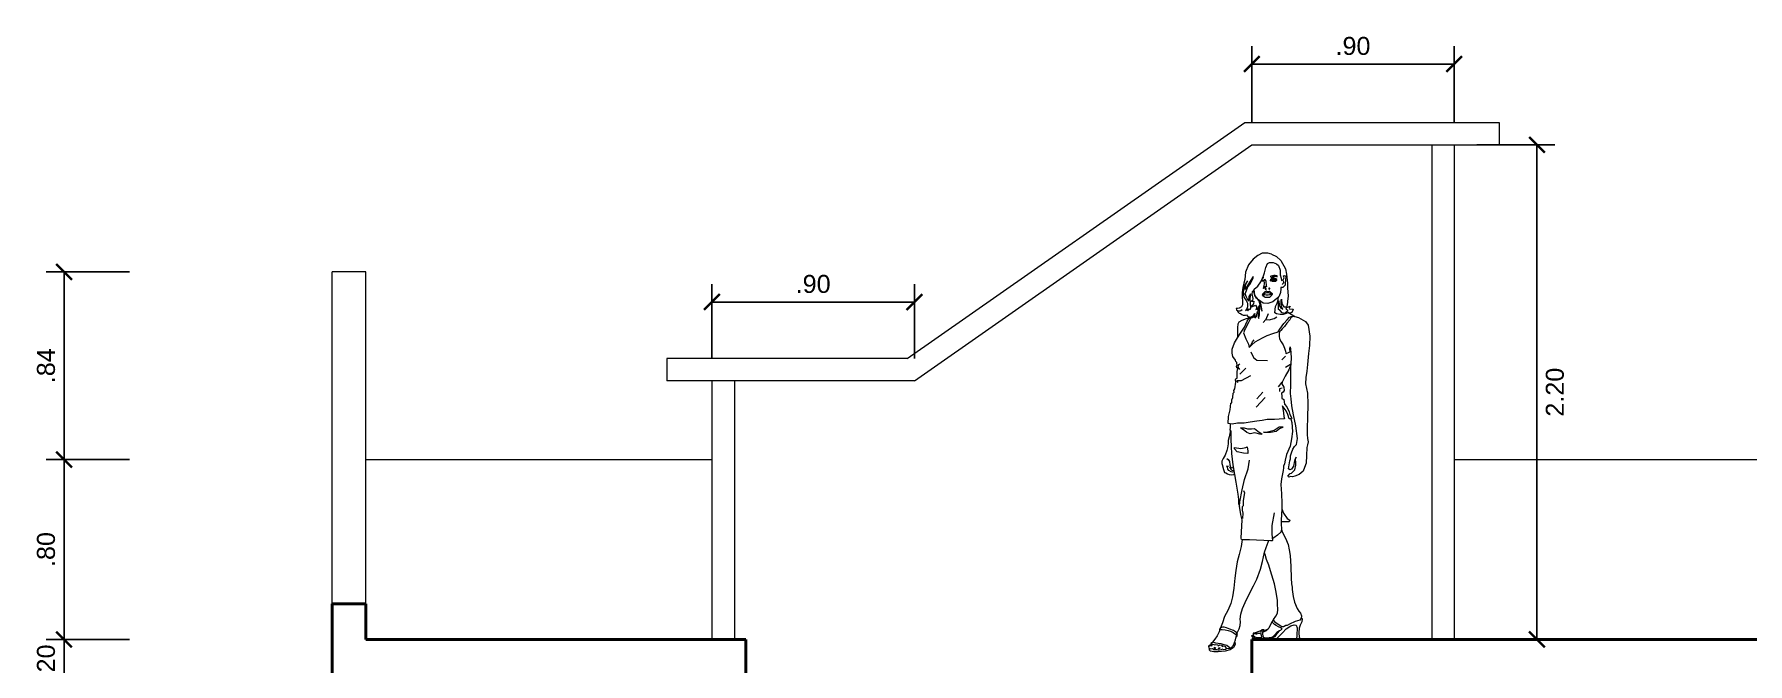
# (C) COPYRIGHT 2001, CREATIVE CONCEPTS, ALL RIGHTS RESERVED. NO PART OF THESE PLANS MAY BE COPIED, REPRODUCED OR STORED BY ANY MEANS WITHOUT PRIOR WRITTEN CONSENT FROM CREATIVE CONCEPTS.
# Model space of a CAD drawing. Header units: millimetres. Extents: x 107 to 309, y 11 to 70.
# Drawn here: x 209.84 to 217.45, y 20.02 to 22.83 of the extents above; entities that cross this region are included whole.
import ezdxf

# ---------------------------------------------------------------- set-up
doc = ezdxf.new("R2010")
doc.units = ezdxf.units.MM
doc.header["$PDMODE"] = 32
doc.linetypes.add('HIDDEN2', pattern=[4.7625, 3.175, -1.5875])
doc.layers.get('0').update_dxf_attribs({"lineweight": 0})
doc.layers.get('Defpoints').update_dxf_attribs({"color": 167, "lineweight": 0})
for name, color, linetype, lineweight in [('A-Dims', 22, 'Continuous', 0), ('A-Stair', 53, 'Continuous', 0), ('linea fachada', 181, 'Continuous', 40), ('muros bajos', 223, 'HIDDEN2', 18)]:
    doc.layers.add(name, color=color, linetype=linetype, lineweight=lineweight)
doc.styles.add('ejes', font='swissel.ttf')
doc.dimstyles.new('DIM50', dxfattribs={"dimtxt": 0.08, "dimasz": 0.07, "dimexe": 0.08, "dimexo": 0.1, "dimgap": 0.04, "dimtad": 2, "dimzin": 4, "dimdsep": 46, "dimtxsty": 'ejes', "dimblk": 'ARCHTICK', "dimcen": 0.05, "dimadec": 0, "dimazin": 0, "dimtfac": 1, "dimtix": 1, "dimtmove": 0, "dimatfit": 3, "dimfxl": 0.08, "dimarcsym": 0})

# ---------------------------------------------------------------- blocks, each defined once
blk = doc.blocks.new('_ArchTick')
at = {"color": 0, "linetype": 'ByBlock', "const_width": 0.15}
blk.add_lwpolyline([(-0.5, -0.5), (0.5, 0.5)], dxfattribs=at)
blk = doc.blocks.new('*D329')
at = {"layer": 'A-Dims', "color": 0, "lineweight": -2}
for p, q in [((210.2599, 20.133), (209.8891, 20.133)), ((209.9691, 20.133), (209.9691, 19.933)), ((210.2599, 19.933), (209.8891, 19.933))]:
    blk.add_line(p, q, dxfattribs=at)
at = {"layer": 'Defpoints', "color": 0}
for p in [(210.3599, 20.133), (209.9691, 19.933), (210.3599, 19.933)]:
    blk.add_point(p, dxfattribs=at)
at = {"layer": 'A-Dims', "color": 0, "lineweight": -2, "xscale": 0.07, "yscale": 0.07, "zscale": 0.07}
for p, rotation in [((209.9691, 20.133), 270), ((209.9691, 19.933), 90)]:
    blk.add_blockref('_ArchTick', p, dxfattribs=dict(at, rotation=rotation))
at = {"layer": 'A-Dims', "color": 0, "insert": (209.8891, 20.033), "char_height": 0.08, "attachment_point": 5, "rotation": 90, "style": 'ejes'}
blk.add_mtext('.20', dxfattribs=at)
blk = doc.blocks.new('*D330')
at = {"layer": 'A-Dims', "color": 0, "lineweight": -2}
for p, q in [((210.2599, 20.933), (209.8891, 20.933)), ((209.9691, 20.933), (209.9691, 20.133)), ((210.2599, 20.133), (209.8891, 20.133))]:
    blk.add_line(p, q, dxfattribs=at)
at = {"layer": 'Defpoints', "color": 0}
for p in [(210.3599, 20.933), (209.9691, 20.133), (210.3599, 20.133)]:
    blk.add_point(p, dxfattribs=at)
at = {"layer": 'A-Dims', "color": 0, "lineweight": -2, "xscale": 0.07, "yscale": 0.07, "zscale": 0.07}
for p, rotation in [((209.9691, 20.933), 90), ((209.9691, 20.133), 270)]:
    blk.add_blockref('_ArchTick', p, dxfattribs=dict(at, rotation=rotation))
at = {"layer": 'A-Dims', "color": 0, "insert": (209.8891, 20.533), "char_height": 0.08, "attachment_point": 5, "rotation": 90, "style": 'ejes'}
blk.add_mtext('.80', dxfattribs=at)
blk = doc.blocks.new('*D331')
at = {"layer": 'A-Dims', "color": 0, "lineweight": -2}
for p, q in [((210.2599, 21.7681), (209.8891, 21.7681)), ((209.9691, 21.7681), (209.9691, 20.933)), ((210.2599, 20.933), (209.8891, 20.933))]:
    blk.add_line(p, q, dxfattribs=at)
at = {"layer": 'Defpoints', "color": 0}
for p in [(210.3599, 21.7681), (209.9691, 20.933), (210.3599, 20.933)]:
    blk.add_point(p, dxfattribs=at)
at = {"layer": 'A-Dims', "color": 0, "lineweight": -2, "xscale": 0.07, "yscale": 0.07, "zscale": 0.07}
for p, rotation in [((209.9691, 21.7681), 90), ((209.9691, 20.933), 270)]:
    blk.add_blockref('_ArchTick', p, dxfattribs=dict(at, rotation=rotation))
at = {"layer": 'A-Dims', "color": 0, "insert": (209.8891, 21.3506), "char_height": 0.08, "attachment_point": 5, "rotation": 90, "style": 'ejes'}
blk.add_mtext('.84', dxfattribs=at)
blk = doc.blocks.new('*D332')
at = {"layer": 'A-Dims', "color": 0, "lineweight": -2}
for p, q in [((216.2495, 22.333), (216.5973, 22.333)), ((216.5173, 22.333), (216.5173, 20.133)), ((216.2495, 20.133), (216.5973, 20.133))]:
    blk.add_line(p, q, dxfattribs=at)
at = {"layer": 'Defpoints', "color": 0}
for p in [(216.1495, 22.333), (216.1495, 20.133), (216.5173, 20.133)]:
    blk.add_point(p, dxfattribs=at)
at = {"layer": 'A-Dims', "color": 0, "lineweight": -2, "xscale": 0.07, "yscale": 0.07, "zscale": 0.07}
for p, rotation in [((216.5173, 22.333), 90), ((216.5173, 20.133), 270)]:
    blk.add_blockref('_ArchTick', p, dxfattribs=dict(at, rotation=rotation))
at = {"layer": 'A-Dims', "color": 0, "insert": (216.5973, 21.233), "char_height": 0.08, "attachment_point": 5, "rotation": 90, "style": 'ejes'}
blk.add_mtext('2.20', dxfattribs=at)
blk = doc.blocks.new('*D333')
at = {"layer": 'A-Dims', "color": 0, "lineweight": -2}
for p, q in [((212.8495, 21.383), (212.8495, 21.7141)), ((213.7495, 21.383), (213.7495, 21.7141)), ((212.8495, 21.6341), (213.7495, 21.6341))]:
    blk.add_line(p, q, dxfattribs=at)
at = {"layer": 'Defpoints', "color": 0}
for p in [(213.7495, 21.6341), (212.8495, 21.283), (213.7495, 21.283)]:
    blk.add_point(p, dxfattribs=at)
at = {"layer": 'A-Dims', "color": 0, "lineweight": -2, "xscale": 0.07, "yscale": 0.07, "zscale": 0.07, "rotation": 180}
blk.add_blockref('_ArchTick', (212.8495, 21.6341), dxfattribs=at)
at = {"layer": 'A-Dims', "color": 0, "lineweight": -2, "xscale": 0.07, "yscale": 0.07, "zscale": 0.07}
blk.add_blockref('_ArchTick', (213.7495, 21.6341), dxfattribs=at)
at = {"layer": 'A-Dims', "color": 0, "insert": (213.2995, 21.7141), "char_height": 0.08, "attachment_point": 5, "style": 'ejes'}
blk.add_mtext('.90', dxfattribs=at)
blk = doc.blocks.new('*D334')
at = {"layer": 'A-Dims', "color": 0, "lineweight": -2}
for p, q in [((215.2495, 22.433), (215.2495, 22.7728)), ((216.1495, 22.433), (216.1495, 22.7728)), ((215.2495, 22.6928), (216.1495, 22.6928))]:
    blk.add_line(p, q, dxfattribs=at)
at = {"layer": 'Defpoints', "color": 0}
for p in [(216.1495, 22.6928), (215.2495, 22.333), (216.1495, 22.333)]:
    blk.add_point(p, dxfattribs=at)
at = {"layer": 'A-Dims', "color": 0, "lineweight": -2, "xscale": 0.07, "yscale": 0.07, "zscale": 0.07, "rotation": 180}
blk.add_blockref('_ArchTick', (215.2495, 22.6928), dxfattribs=at)
at = {"layer": 'A-Dims', "color": 0, "lineweight": -2, "xscale": 0.07, "yscale": 0.07, "zscale": 0.07}
blk.add_blockref('_ArchTick', (216.1495, 22.6928), dxfattribs=at)
at = {"layer": 'A-Dims', "color": 0, "insert": (215.6995, 22.7728), "char_height": 0.08, "attachment_point": 5, "style": 'ejes'}
blk.add_mtext('.90', dxfattribs=at)
blk = doc.blocks.new('A$C50AA44B7')
for points in [[(0.2804, 1.7687), (0.2627, 1.7736), (0.2381, 1.773), (0.2191, 1.7632), (0.1989, 1.7473), (0.1775, 1.7209), (0.1646, 1.6885), (0.1615, 1.656), (0.1566, 1.6403), (0.1527, 1.6222), (0.1494, 1.5977), (0.1494, 1.5791), (0.1505, 1.5589), (0.1505, 1.5437), (0.1456, 1.5341), (0.1364, 1.5284), (0.1288, 1.5277), (0.1219, 1.5277), (0.1235, 1.5208), (0.1296, 1.5174), (0.1402, 1.5166), (0.1497, 1.5212), (0.1429, 1.517), (0.1334, 1.5151), (0.1284, 1.5143), (0.1353, 1.5064), (0.1425, 1.5044), (0.1471, 1.5003), (0.1543, 1.4976), (0.1638, 1.4968), (0.1692, 1.4984), (0.1726, 1.4926), (0.1764, 1.4915), (0.1852, 1.4892), (0.192, 1.4915), (0.2016, 1.4976), (0.2057, 1.5044), (0.2038, 1.4961), (0.197, 1.49), (0.2023, 1.4907), (0.2069, 1.4953), (0.2069, 1.4869), (0.205, 1.4843), (0.2137, 1.4919), (0.216, 1.5067), (0.2172, 1.514), (0.2198, 1.501), (0.2198, 1.4885), (0.2229, 1.4824), (0.224, 1.4892), (0.2263, 1.4995), (0.2256, 1.5117), (0.2256, 1.5242), (0.2263, 1.5338), (0.2309, 1.5395), (0.2317, 1.5334), (0.2324, 1.5254), (0.2366, 1.5166), (0.2385, 1.5166), (0.2347, 1.533), (0.2339, 1.5421), (0.2305, 1.5513), (0.2263, 1.5627)], [(0.2804, 1.7687), (0.3024, 1.7583), (0.3214, 1.74), (0.3414, 1.7037), (0.3464, 1.6801), (0.3504, 1.6395), (0.3508, 1.6198), (0.3541, 1.5824), (0.3528, 1.5715), (0.3506, 1.5578), (0.3491, 1.5418), (0.3469, 1.5359), (0.3524, 1.5329), (0.3625, 1.537), (0.358, 1.5285), (0.3591, 1.5255), (0.3758, 1.524), (0.3747, 1.5192), (0.3703, 1.5099), (0.3606, 1.5062), (0.3517, 1.5077), (0.3443, 1.5055), (0.3316, 1.4999), (0.3179, 1.501), (0.3016, 1.504), (0.2952, 1.5084), (0.2978, 1.5355), (0.3049, 1.5511), (0.309, 1.566), (0.3099, 1.5744), (0.3144, 1.5811)], [(0.2733, 1.6518), (0.274, 1.6509), (0.2768, 1.6511), (0.2824, 1.6493), (0.2901, 1.6491), (0.2985, 1.6494), (0.3032, 1.6525), (0.3029, 1.6568), (0.2995, 1.6598), (0.2935, 1.6616), (0.2851, 1.6614), (0.2782, 1.6584), (0.2759, 1.6555), (0.2747, 1.6533), (0.2733, 1.6518)], [(0.3319, 1.6509), (0.3334, 1.645), (0.3329, 1.6402), (0.3302, 1.6381), (0.328, 1.6359), (0.3268, 1.6341)], [(0.352, 1.5103), (0.3746, 1.498), (0.3835, 1.4915), (0.4001, 1.4876), (0.4312, 1.4699), (0.4421, 1.4532), (0.4498, 1.404), (0.4481, 1.3622), (0.4446, 1.3273), (0.4402, 1.2777), (0.4368, 1.2481), (0.4324, 1.2202), (0.4307, 1.1914), (0.439, 1.1506), (0.4408, 1.0996), (0.439, 1.0418), (0.4379, 0.9944), (0.4385, 0.9664), (0.439, 0.9481), (0.443, 0.9345), (0.4399, 0.9213), (0.4373, 0.9084), (0.4351, 0.8732), (0.434, 0.8388), (0.4269, 0.8194), (0.4202, 0.803), (0.4034, 0.7888), (0.3836, 0.7817), (0.3724, 0.778), (0.3646, 0.7791), (0.3564, 0.7769), (0.3527, 0.7817), (0.3627, 0.7933), (0.3683, 0.7951), (0.3833, 0.8093), (0.3885, 0.8302), (0.3885, 0.844), (0.3864, 0.8541), (0.3891, 0.8659), (0.384, 0.8551), (0.3825, 0.8501), (0.3777, 0.8261), (0.3687, 0.8127), (0.3616, 0.8089), (0.3557, 0.8142), (0.3575, 0.8317), (0.3613, 0.8489), (0.3635, 0.8582), (0.3635, 0.8723), (0.3687, 0.8854), (0.3739, 0.9014), (0.3818, 0.9137), (0.3915, 0.9223), (0.396, 0.9484), (0.3876, 1.0053), (0.3781, 1.0539), (0.3707, 1.094), (0.3675, 1.1251), (0.3643, 1.1486), (0.3656, 1.1883), (0.3659, 1.2198), (0.3653, 1.2483), (0.3649, 1.2752), (0.3607, 1.2667), (0.3571, 1.2542), (0.341, 1.226), (0.3275, 1.1988), (0.3256, 1.1926), (0.3348, 1.1765), (0.3361, 1.163), (0.3311, 1.1555), (0.3236, 1.1502), (0.3252, 1.1368), (0.3256, 1.1263), (0.3305, 1.125), (0.3338, 1.1227), (0.3357, 1.1115), (0.338, 1.1017), (0.3479, 1.0892), (0.3577, 1.0673), (0.3609, 1.0557), (0.3698, 1.039), (0.369, 1.0356), (0.3585, 1.0356), (0.3524, 1.0551), (0.3452, 1.0724), (0.3315, 1.0903), (0.3276, 1.0939), (0.3299, 1.0819), (0.3325, 1.0633), (0.3347, 1.0473), (0.337, 1.0369), (0.3354, 1.0358), (0.3134, 1.0352), (0.2923, 1.0331), (0.2598, 1.0331), (0.2377, 1.029), (0.2138, 1.0261), (0.1842, 1.0215), (0.158, 1.0168), (0.1278, 1.0168), (0.1051, 1.0133), (0.0876, 1.0151), (0.0888, 1.0465), (0.0952, 1.0761), (0.0987, 1.1057), (0.1039, 1.1069), (0.1033, 1.1203), (0.108, 1.1319), (0.1086, 1.1511), (0.1144, 1.1551), (0.1121, 1.1627), (0.1161, 1.1697), (0.1214, 1.1993), (0.1202, 1.2109), (0.1214, 1.2144), (0.1266, 1.2167), (0.1272, 1.2464), (0.1307, 1.2603), (0.1249, 1.2638), (0.1243, 1.2685), (0.1272, 1.2731), (0.1254, 1.2865), (0.1214, 1.2911), (0.1202, 1.2975), (0.108, 1.3132), (0.1051, 1.328), (0.1055, 1.3462), (0.1145, 1.3738), (0.1283, 1.3973), (0.1425, 1.4168), (0.1591, 1.4448), (0.1709, 1.4711), (0.179, 1.4833), (0.1847, 1.4865), (0.1928, 1.4878), (0.2037, 1.4898)], [(0.1847, 1.4865), (0.1676, 1.4817), (0.1483, 1.4741), (0.1346, 1.4665), (0.1302, 1.457), (0.1285, 1.4421), (0.1283, 1.4192), (0.1285, 1.4021), (0.128, 1.3965)], [(0.1944, 1.4856), (0.1861, 1.4828), (0.1768, 1.4652), (0.1623, 1.4362), (0.1578, 1.4293), (0.1588, 1.4244), (0.1557, 1.4189), (0.1657, 1.392), (0.1771, 1.3692), (0.1799, 1.3533), (0.1906, 1.3643), (0.2068, 1.3785), (0.2227, 1.3882), (0.24, 1.3971), (0.2607, 1.4068), (0.2853, 1.4158), (0.3095, 1.4234), (0.316, 1.4355), (0.335, 1.4607), (0.3489, 1.4766), (0.3599, 1.488), (0.3666, 1.4921), (0.3816, 1.4933)], [(0.2648, 1.5034), (0.2548, 1.4787), (0.243, 1.4654)], [(0.2548, 1.478), (0.27, 1.4761), (0.2921, 1.482), (0.3039, 1.4897)], [(0.3835, 1.4912), (0.3785, 1.491), (0.3715, 1.4896), (0.3663, 1.4856), (0.3614, 1.477), (0.3482, 1.4626), (0.3372, 1.4477), (0.3274, 1.4367), (0.3206, 1.4291), (0.3147, 1.4227), (0.3134, 1.4155), (0.3135, 1.4045), (0.3148, 1.3917), (0.3229, 1.3791), (0.3309, 1.3652), (0.337, 1.3503), (0.3418, 1.3375), (0.3432, 1.3289), (0.345, 1.3276), (0.3552, 1.3319), (0.3646, 1.3353)], [(0.186, 1.3593), (0.1946, 1.3782), (0.202, 1.3881)], [(0.1878, 1.334), (0.1996, 1.3087), (0.214, 1.2977), (0.2621, 1.296)], [(0.3424, 1.3146), (0.3255, 1.2985)], [(0.3624, 1.3364), (0.361, 1.3459), (0.3629, 1.3563), (0.3639, 1.3459), (0.366, 1.331), (0.3674, 1.3056), (0.3662, 1.2841), (0.3649, 1.2752)], [(0.1312, 1.1984), (0.1259, 1.2067), (0.1463, 1.2074), (0.188, 1.2286)], [(0.1389, 1.2562), (0.131, 1.2658), (0.1339, 1.2778), (0.1393, 1.2803)], [(0.166, 1.2619), (0.1388, 1.2347)], [(0.3643, 1.2783), (0.3424, 1.2648)], [(0.2417, 1.1552), (0.2145, 1.1257)], [(0.3258, 1.1987), (0.3099, 1.1794)], [(0.3265, 1.1726), (0.3159, 1.1704), (0.3159, 1.1583)], [(0.2516, 1.1318), (0.2122, 1.0886)], [(0.0958, 1.0139), (0.0964, 0.9981), (0.0948, 0.9881), (0.0996, 0.9797), (0.0993, 0.9452), (0.0999, 0.9123), (0.1019, 0.8827), (0.1081, 0.8311), (0.1154, 0.7883), (0.1209, 0.755), (0.1298, 0.7008), (0.1324, 0.6776), (0.1336, 0.6602), (0.1376, 0.648)], [(0.3659, 1.0359), (0.3698, 1.0203), (0.3727, 0.9805), (0.3691, 0.9469), (0.3629, 0.9151), (0.347, 0.8779), (0.3403, 0.8523), (0.3372, 0.8362), (0.3329, 0.8262), (0.3329, 0.8187), (0.3311, 0.8061), (0.3276, 0.7843), (0.3246, 0.7699), (0.3207, 0.7438), (0.324, 0.7032), (0.3261, 0.6614), (0.3261, 0.6361), (0.333, 0.616), (0.3488, 0.5933), (0.361, 0.5855), (0.3584, 0.5785), (0.3287, 0.5776), (0.3243, 0.5776)], [(0.0967, 0.9866), (0.0915, 0.9565), (0.087, 0.9392), (0.0864, 0.9257), (0.0845, 0.9077), (0.0806, 0.8949), (0.0736, 0.8744), (0.0646, 0.8596), (0.0582, 0.8481), (0.0588, 0.8378), (0.0603, 0.833), (0.0661, 0.8103), (0.0688, 0.8015), (0.0714, 0.7972), (0.0763, 0.7959), (0.0841, 0.7919), (0.0921, 0.789), (0.1021, 0.7872), (0.1126, 0.7892), (0.1154, 0.7917)], [(0.0816, 0.8596), (0.0869, 0.8549), (0.0927, 0.8458), (0.0946, 0.8316), (0.0969, 0.822), (0.1032, 0.8185), (0.1086, 0.8195), (0.1095, 0.8228)], [(0.291, 0.6176), (0.2813, 0.5622), (0.2807, 0.5232), (0.2838, 0.4947), (0.283, 0.493), (0.2755, 0.493), (0.2451, 0.4952), (0.2127, 0.4964), (0.1825, 0.4977), (0.1544, 0.4985), (0.146, 0.5002), (0.1443, 0.5048), (0.1488, 0.5867), (0.1435, 0.6102), (0.1376, 0.648), (0.139, 0.6677), (0.1496, 0.7198), (0.16, 0.7659), (0.1764, 0.8142), (0.1816, 0.8521)], [(0.1132, 0.8018), (0.1067, 0.7994), (0.0997, 0.8008), (0.09, 0.8062), (0.0855, 0.8129), (0.0839, 0.8225), (0.08, 0.8263), (0.0883, 0.8255)], [(0.0937, 0.8232), (0.0983, 0.8127), (0.1039, 0.8074), (0.1114, 0.806)], [(0.1548, 0.7168), (0.1592, 0.7064), (0.1533, 0.673), (0.1533, 0.6492), (0.1496, 0.6455), (0.1496, 0.6298), (0.1526, 0.6172), (0.1511, 0.5934)], [(0.3261, 0.6361), (0.3232, 0.5849), (0.3228, 0.564), (0.3242, 0.5512), (0.3238, 0.5448), (0.3205, 0.5326), (0.3067, 0.5192), (0.29, 0.5063), (0.2833, 0.503)], [(0.3238, 0.5484), (0.3263, 0.5369), (0.3422, 0.506), (0.3541, 0.4773), (0.3586, 0.4539), (0.3631, 0.4282), (0.366, 0.3796), (0.3677, 0.3269), (0.3688, 0.3018), (0.3712, 0.2874), (0.3718, 0.2773), (0.3763, 0.2457), (0.3822, 0.2215), (0.3939, 0.1929), (0.4011, 0.1811), (0.4082, 0.1717), (0.4133, 0.1598), (0.4117, 0.149), (0.4054, 0.1407), (0.3854, 0.1342), (0.3599, 0.123), (0.3494, 0.1173), (0.3439, 0.1173), (0.3361, 0.1122), (0.3324, 0.1108), (0.3252, 0.1115), (0.31, 0.121), (0.2984, 0.1285), (0.2906, 0.1393), (0.2886, 0.1441), (0.2984, 0.159), (0.3062, 0.1723), (0.3076, 0.1886), (0.3069, 0.2117), (0.3066, 0.2297), (0.299, 0.2725), (0.2927, 0.3023), (0.2751, 0.3604), (0.2679, 0.3847), (0.2574, 0.4105), (0.2517, 0.4329), (0.2488, 0.4444)], [(0.1488, 0.4993), (0.1446, 0.4686), (0.1359, 0.4334), (0.1276, 0.3998), (0.1206, 0.3621), (0.1172, 0.3282), (0.1125, 0.2828), (0.1067, 0.2441), (0.0994, 0.2146), (0.0861, 0.1835), (0.0713, 0.1569), (0.0616, 0.1286), (0.0523, 0.1062), (0.0473, 0.089), (0.0377, 0.0715), (0.0276, 0.0559), (0.0179, 0.0426), (0.0069, 0.0302), (0, 0.0251), (0.0009, 0.0164), (0.0101, 0.0132), (0.0179, 0.015), (0.0216, 0.0095), (0.0363, 0.0095), (0.04, 0.0118), (0.0418, 0.0081), (0.0478, 0.0081), (0.0574, 0.01), (0.0593, 0.0137), (0.0662, 0.01), (0.0758, 0.0114), (0.0804, 0.016), (0.0873, 0.015), (0.0988, 0.0155), (0.1112, 0.0288), (0.1195, 0.0532), (0.1232, 0.0665), (0.1268, 0.0839), (0.136, 0.1023), (0.1402, 0.1166), (0.142, 0.1336), (0.1406, 0.1446), (0.143, 0.1679), (0.1511, 0.1933), (0.1627, 0.22), (0.1749, 0.2443), (0.2004, 0.294), (0.2141, 0.3237), (0.231, 0.3675), (0.2398, 0.402), (0.249, 0.4429), (0.2559, 0.4642), (0.2645, 0.4883), (0.2685, 0.4952)], [(0.2477, 0.095), (0.2451, 0.0984), (0.2368, 0.098), (0.2331, 0.0935), (0.2312, 0.0849), (0.2346, 0.0684), (0.2346, 0.0625), (0.2193, 0.0628), (0.2043, 0.0658), (0.1961, 0.0684), (0.1927, 0.0744), (0.192, 0.0677), (0.1979, 0.0617), (0.226, 0.0572), (0.2552, 0.0557), (0.2911, 0.0557), (0.3034, 0.0587), (0.3117, 0.0673), (0.3281, 0.0849), (0.3453, 0.1021), (0.3663, 0.1152), (0.3809, 0.1197), (0.3899, 0.1185), (0.3936, 0.1062), (0.3928, 0.0744), (0.3906, 0.0554), (0.4, 0.0546), (0.4067, 0.055), (0.4048, 0.0658), (0.4029, 0.0849), (0.4041, 0.1062), (0.4086, 0.1193), (0.4164, 0.1346), (0.4179, 0.1451), (0.416, 0.1481), (0.4112, 0.1496)], [(0.2339, 0.094), (0.2273, 0.0924), (0.2194, 0.089), (0.2121, 0.0851), (0.2031, 0.0835), (0.1989, 0.0827), (0.1976, 0.0761), (0.1997, 0.0714), (0.205, 0.0672), (0.2102, 0.0646)], [(0.2026, 0.0816), (0.2095, 0.0794), (0.2155, 0.0803)], [(0.2092, 0.0851), (0.2184, 0.0827), (0.2271, 0.0835)], [(0.2465, 0.095), (0.2436, 0.0963), (0.2399, 0.0887), (0.2397, 0.0787), (0.2428, 0.0646), (0.2518, 0.0619), (0.272, 0.0617), (0.2838, 0.063), (0.2967, 0.0682), (0.3053, 0.0811), (0.3161, 0.0942), (0.3266, 0.1013), (0.324, 0.1047), (0.3111, 0.1105), (0.3001, 0.1163), (0.2935, 0.1213), (0.2875, 0.1268), (0.2817, 0.1336)], [(0.2886, 0.1441), (0.2821, 0.135), (0.2758, 0.1215), (0.2683, 0.1055), (0.2563, 0.0935), (0.2428, 0.0879)], [(0.2659, 0.1024), (0.2544, 0.0961), (0.2465, 0.0942)], [(0.3156, 0.0932), (0.3036, 0.0853), (0.2933, 0.0736), (0.2863, 0.0665), (0.2792, 0.0639), (0.2696, 0.0621)], [(0.0033, 0.0254), (0.009, 0.0282), (0.0151, 0.0272), (0.0158, 0.0307)], [(0.1163, 0.0433), (0.1181, 0.0329), (0.1113, 0.0193), (0.0963, 0.0086), (0.0741, 0.0029), (0.0433, 0), (0.0233, 0.0004), (0.009, 0.0032), (0.0047, 0.0075), (0.0047, 0.0143), (0.0047, 0.0154)], [(0.097, 0.0161), (0.0905, 0.0204), (0.0812, 0.0279), (0.0691, 0.0315), (0.0566, 0.0347), (0.0422, 0.0375), (0.0329, 0.039), (0.0183, 0.0422), (0.0104, 0.0365), (0.0093, 0.0333), (0.0233, 0.0329), (0.0261, 0.0304), (0.0315, 0.0325), (0.0415, 0.0307), (0.0422, 0.0268), (0.048, 0.0307), (0.0569, 0.0293), (0.0605, 0.0254), (0.0605, 0.0225), (0.0655, 0.0261), (0.0726, 0.0243), (0.0755, 0.0211), (0.0794, 0.0164), (0.0798, 0.0143)], [(0.0283, 0.0189), (0.0236, 0.0154), (0.0297, 0.0143), (0.0326, 0.0164), (0.0304, 0.0186)], [(0.0451, 0.0179), (0.0433, 0.015), (0.0494, 0.0161), (0.0519, 0.0172), (0.0483, 0.0182)]]:
    blk.add_lwpolyline(points)
for points in [[(0.3023, 1.7253), (0.3114, 1.718), (0.3181, 1.6971), (0.3177, 1.6768), (0.3227, 1.6618), (0.3236, 1.6523), (0.3322, 1.6546), (0.3358, 1.6641), (0.3335, 1.6723), (0.3372, 1.6745), (0.3435, 1.6704), (0.3417, 1.6523), (0.3408, 1.6406), (0.3403, 1.6315), (0.3308, 1.6207), (0.3218, 1.6202), (0.3209, 1.6143), (0.3195, 1.598), (0.3136, 1.5817), (0.3032, 1.5709), (0.2851, 1.5573), (0.2638, 1.5496), (0.2421, 1.5514), (0.2226, 1.565), (0.2077, 1.584), (0.2045, 1.5971), (0.2031, 1.613), (0.219, 1.6261), (0.233, 1.646), (0.2421, 1.6673), (0.2484, 1.6863), (0.2538, 1.7094), (0.2615, 1.727), (0.2701, 1.7324), (0.2869, 1.7316)], [(0.1987, 1.6699), (0.1849, 1.6482), (0.1725, 1.6297), (0.1628, 1.6123), (0.1641, 1.6311), (0.1729, 1.6505), (0.1618, 1.6321), (0.1574, 1.6174), (0.1531, 1.5998), (0.1569, 1.5783), (0.1666, 1.5627), (0.1726, 1.5509), (0.1726, 1.5352), (0.1704, 1.526), (0.1645, 1.5179), (0.1742, 1.5264), (0.1759, 1.5209), (0.1734, 1.5171), (0.1806, 1.5251), (0.1852, 1.5226), (0.1873, 1.5285), (0.1856, 1.5513), (0.1852, 1.5732), (0.1878, 1.5872), (0.1861, 1.5926), (0.1785, 1.5804), (0.178, 1.5618), (0.178, 1.5601), (0.1692, 1.5774), (0.1628, 1.5918), (0.1679, 1.6066), (0.1738, 1.6234), (0.1835, 1.6344), (0.1903, 1.6479), (0.1975, 1.6631)], [(0.1993, 1.6069), (0.1936, 1.6019), (0.1928, 1.5924), (0.1962, 1.5718), (0.1955, 1.5623), (0.1894, 1.56), (0.1936, 1.5578), (0.2008, 1.5593), (0.2004, 1.5479), (0.1943, 1.541), (0.1897, 1.5372), (0.1913, 1.5349), (0.2019, 1.5395), (0.2092, 1.5421), (0.2134, 1.5353), (0.2126, 1.5277), (0.2103, 1.522), (0.2164, 1.5258), (0.2198, 1.5189), (0.221, 1.5132), (0.221, 1.5281), (0.224, 1.5368), (0.2294, 1.544), (0.2252, 1.5604), (0.2134, 1.573), (0.2054, 1.5856), (0.2027, 1.597)], [(0.2363, 1.6557), (0.2402, 1.6532), (0.2425, 1.651), (0.2424, 1.6495), (0.2411, 1.6494), (0.2395, 1.6488), (0.2361, 1.648), (0.2318, 1.6475)], [(0.2835, 1.5927), (0.2795, 1.5956), (0.2751, 1.5996), (0.272, 1.6034), (0.2688, 1.6035), (0.2661, 1.6014), (0.2632, 1.6012), (0.2588, 1.6017), (0.2568, 1.6037), (0.2533, 1.6035), (0.2507, 1.6009), (0.2474, 1.5976), (0.2435, 1.5947), (0.2399, 1.5905), (0.2384, 1.5878), (0.2416, 1.5843), (0.2464, 1.5805), (0.2501, 1.5779), (0.2569, 1.5771), (0.2614, 1.5777), (0.2665, 1.5773), (0.2718, 1.5783), (0.2765, 1.5817), (0.281, 1.5859), (0.2831, 1.5895), (0.2837, 1.591)], [(0.2414, 1.6671), (0.2431, 1.6658), (0.243, 1.6627), (0.2418, 1.6626), (0.2392, 1.6626)], [(0.249, 1.6569), (0.2525, 1.651), (0.2548, 1.6498), (0.2546, 1.6475), (0.2548, 1.6409), (0.2563, 1.6353), (0.2567, 1.6301), (0.2579, 1.6257), (0.2538, 1.6242), (0.2477, 1.624), (0.2465, 1.6201), (0.2459, 1.6157), (0.2444, 1.6167), (0.245, 1.624), (0.2473, 1.6282), (0.2484, 1.6369), (0.2484, 1.6425), (0.2471, 1.6486), (0.2477, 1.6529), (0.2488, 1.6557)], [(0.2554, 1.6123), (0.2557, 1.6153), (0.2546, 1.6179), (0.2515, 1.6175), (0.2511, 1.615), (0.2512, 1.6135)], [(0.2686, 1.6185), (0.2675, 1.6163), (0.2679, 1.6139), (0.2694, 1.6132), (0.2718, 1.6148), (0.2721, 1.6176), (0.2707, 1.618)], [(0.3066, 1.6701), (0.3012, 1.6727), (0.2954, 1.6738), (0.2897, 1.6737), (0.284, 1.6726), (0.2769, 1.6709), (0.2747, 1.6696), (0.2751, 1.6674), (0.2775, 1.6664), (0.2807, 1.6672), (0.2857, 1.6689), (0.2904, 1.6701), (0.2973, 1.6704), (0.3019, 1.6698), (0.305, 1.6695)], [(0.2842, 1.6575), (0.2807, 1.6565), (0.2789, 1.6545), (0.2793, 1.6527), (0.2825, 1.6518), (0.2865, 1.6515), (0.2854, 1.6535), (0.2857, 1.6567), (0.2854, 1.6578)], [(0.2925, 1.6586), (0.2965, 1.6581), (0.2985, 1.6565), (0.2997, 1.6546), (0.2971, 1.6525), (0.2937, 1.6516), (0.2897, 1.6515), (0.2879, 1.6532), (0.2877, 1.6569), (0.2892, 1.6585)], [(0.2472, 1.5897), (0.247, 1.5919), (0.2468, 1.5925), (0.2462, 1.5927), (0.246, 1.5921), (0.2454, 1.5919), (0.2451, 1.5913), (0.2445, 1.5911), (0.2439, 1.5905), (0.2433, 1.5903), (0.2427, 1.5899), (0.2421, 1.5895), (0.2417, 1.5889), (0.2415, 1.5883), (0.2423, 1.5881), (0.2458, 1.5881), (0.247, 1.5885), (0.2472, 1.5891), (0.2472, 1.5897)], [(0.2757, 1.5924), (0.2728, 1.5958), (0.2659, 1.5971), (0.2569, 1.5966), (0.2512, 1.5956), (0.2486, 1.593), (0.2472, 1.5911), (0.2486, 1.5887), (0.256, 1.5876), (0.2656, 1.5882), (0.2723, 1.5887), (0.2752, 1.5906)], [(0.2812, 1.5921), (0.2806, 1.5923), (0.28, 1.5923), (0.2788, 1.5931), (0.2782, 1.5933), (0.2774, 1.5936), (0.2768, 1.594), (0.2762, 1.5942), (0.2759, 1.5936), (0.2757, 1.5929), (0.2757, 1.5923), (0.2755, 1.5917), (0.2755, 1.5905), (0.2751, 1.5899), (0.2757, 1.5895), (0.2768, 1.5895), (0.2774, 1.5897), (0.278, 1.5897), (0.2786, 1.5899), (0.2792, 1.5903), (0.2798, 1.5909), (0.2804, 1.5911), (0.281, 1.5915), (0.2812, 1.5921)], [(0.3242, 1.5682), (0.3257, 1.5486), (0.334, 1.5347), (0.3427, 1.5347), (0.3463, 1.5311), (0.3432, 1.5244), (0.3515, 1.5218), (0.3515, 1.5156), (0.3391, 1.5053), (0.3267, 1.5079), (0.3185, 1.5182), (0.3113, 1.5223), (0.3108, 1.547), (0.3118, 1.5609), (0.3133, 1.5434), (0.3195, 1.5305), (0.3298, 1.5249), (0.3242, 1.5347), (0.3226, 1.5501), (0.3226, 1.5651)], [(0.1581, 0.9967), (0.1724, 0.9921), (0.1912, 0.9921), (0.2044, 0.9931), (0.2187, 0.9814), (0.2375, 0.9677), (0.2273, 0.9687), (0.2049, 0.9743), (0.1846, 0.9697), (0.1698, 0.9758), (0.1606, 0.9835), (0.1418, 0.9957)], [(0.3312, 0.9998), (0.3139, 0.9998), (0.291, 0.985), (0.2559, 0.9758), (0.2441, 0.9764), (0.2757, 0.9769), (0.3007, 0.982), (0.3149, 0.9937)], [(0.1153, 0.9082), (0.1433, 0.9041), (0.1657, 0.9082), (0.1718, 0.9117), (0.1739, 0.8924), (0.1744, 0.8817), (0.155, 0.8842), (0.1276, 0.8898), (0.1158, 0.9031)], [(0.1234, 0.0683), (0.1249, 0.0683), (0.1281, 0.0787), (0.1238, 0.0865), (0.1106, 0.0947), (0.0948, 0.1005), (0.0794, 0.1069), (0.0698, 0.1098), (0.0616, 0.1101), (0.0523, 0.1069), (0.049, 0.1012), (0.0487, 0.0955), (0.0505, 0.0955), (0.0533, 0.0987), (0.0608, 0.0994), (0.0734, 0.098), (0.0866, 0.0951), (0.098, 0.0912), (0.1095, 0.0851), (0.1195, 0.0787), (0.122, 0.0758), (0.1224, 0.0719)]]:
    blk.add_lwpolyline(points, close=True)

msp = doc.modelspace()

# ---------------------------------------------------------------- linework, layer by layer
at = {"layer": 'A-Stair'}
for p, q in [((211.3109, 21.7681), (211.1607, 21.7681)), ((211.1607, 20.2919), (211.1607, 21.7681)), ((211.3109, 20.2919), (211.3109, 21.7681)), ((211.3109, 20.933), (212.8495, 20.933)), ((216.1495, 20.933), (218.8995, 20.933))]:
    msp.add_line(p, q, dxfattribs=at)
at = {"layer": 'linea fachada'}
for p, q in [((211.1607, 17.183), (211.1607, 20.2919)), ((211.3109, 20.2919), (211.1607, 20.2919)), ((211.3109, 20.133), (211.3109, 20.2919)), ((212.9995, 20.133), (211.3109, 20.133)), ((212.9995, 18.908), (212.9995, 20.133)), ((215.2495, 19.958), (215.2495, 20.133)), ((215.2495, 20.133), (220.5836, 20.133))]:
    msp.add_line(p, q, dxfattribs=at)
at = {"layer": 'muros bajos'}
for p, q in [((213.718, 21.383), (215.218, 22.433)), ((215.218, 22.433), (216.3495, 22.433)), ((216.3495, 22.433), (216.3495, 22.333)), ((213.7495, 21.283), (215.2495, 22.333)), ((215.2495, 22.333), (216.3495, 22.333)), ((216.0495, 22.333), (216.0495, 20.133)), ((216.1495, 22.333), (216.1495, 20.133)), ((213.718, 21.383), (212.6495, 21.383)), ((212.6495, 21.383), (212.6495, 21.283)), ((213.7495, 21.283), (212.6495, 21.283)), ((212.8495, 21.283), (212.8495, 20.133)), ((212.9495, 21.283), (212.9495, 20.133))]:
    msp.add_line(p, q, dxfattribs=at)

# ---------------------------------------------------------------- block references
at = {"layer": 'A-Stair'}
msp.add_blockref('A$C50AA44B7', (215.0575, 20.0781), dxfattribs=at)

# ---------------------------------------------------------------- dimensions: what is measured, and where the dimension line sits
at = {"layer": 'A-Dims'}
for base, p1, p2, picture, middle in [((216.1495, 22.6928), (215.2495, 22.333), (216.1495, 22.333), '*D334', (215.6995, 22.7728)), ((213.7495, 21.6341), (212.8495, 21.283), (213.7495, 21.283), '*D333', (213.2995, 21.7141))]:
    dim = msp.add_linear_dim(base=base, p1=p1, p2=p2, dimstyle='DIM50', dxfattribs=at)
    dim.commit()
    dim.dimension.update_dxf_attribs({"geometry": picture, "text_midpoint": middle})
for base, p1, p2, picture, middle in [((216.5173, 20.133), (216.1495, 22.333), (216.1495, 20.133), '*D332', (216.5973, 21.233)), ((209.9691, 20.933), (210.3599, 21.7681), (210.3599, 20.933), '*D331', (209.8891, 21.3506)), ((209.9691, 20.133), (210.3599, 20.933), (210.3599, 20.133), '*D330', (209.8891, 20.533)), ((209.9691, 19.933), (210.3599, 20.133), (210.3599, 19.933), '*D329', (209.8891, 20.033))]:
    dim = msp.add_linear_dim(base=base, p1=p1, p2=p2, angle=90, dimstyle='DIM50', dxfattribs=at)
    dim.commit()
    dim.dimension.update_dxf_attribs({"geometry": picture, "text_midpoint": middle})

doc.saveas('drawing.dxf')
